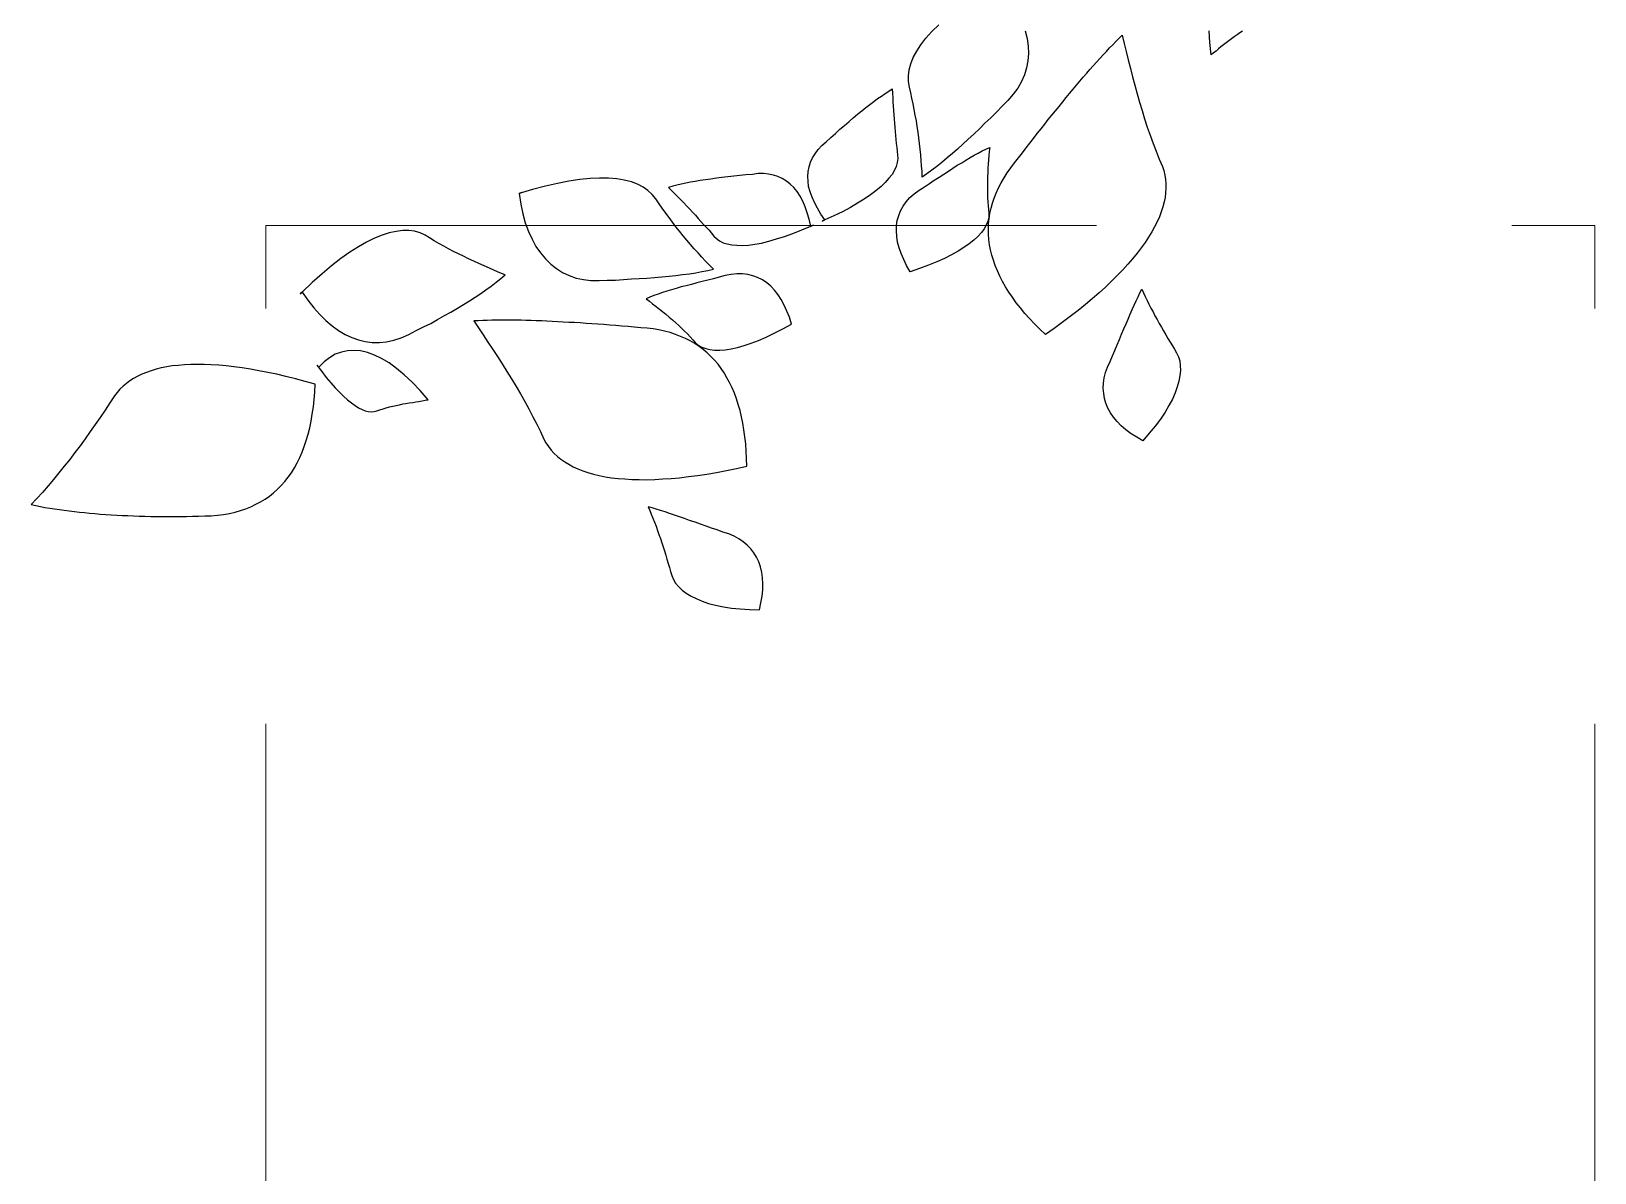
# Model space of a CAD drawing. Header units: metres. Extents: x -4.2 to 85, y -21.1 to 42.
# Drawn here: x 25.26 to 25.7307, y 21.0844 to 21.4282 of the extents above; entities that cross this region are included whole.
import ezdxf

# ---------------------------------------------------------------- set-up
doc = ezdxf.new("R2010")
doc.units = ezdxf.units.M
doc.header["$MEASUREMENT"] = 0
doc.linetypes.add('XREF ÁREAS COMUNS LILAC$0$HIDDEN', pattern=[0.375, 0.25, -0.125])
doc.layers.add('XREF ÁREAS COMUNS LILAC$0$PROJECAO', color=8, linetype='XREF ÁREAS COMUNS LILAC$0$HIDDEN')
doc.layers.add('XREF ÁREAS COMUNS LILAC$0$VEGET', color=8, linetype='Continuous')

# ---------------------------------------------------------------- blocks, each defined once
blk = doc.blocks.new('XREF ÁREAS COMUNS LILAC$0$ARV')
at = {"layer": 'XREF ÁREAS COMUNS LILAC$0$VEGET'}
for points in [[(-3.77426, 2.56804), (-3.77426, 2.56804), (-3.77328, 2.57028), (-3.77235, 2.57245), (-3.7715, 2.5746), (-3.7707, 2.57669), (-3.76997, 2.57871), (-3.7693, 2.58071), (-3.76865, 2.58265), (-3.76805, 2.58453), (-3.76753, 2.58638), (-3.7671, 2.58816), (-3.76666, 2.58988), (-3.76631, 2.59159), (-3.766, 2.59323), (-3.76578, 2.59484), (-3.76559, 2.59634), (-3.76544, 2.59783), (-3.76538, 2.5993), (-3.76532, 2.60071), (-3.76538, 2.60204), (-3.76543, 2.60332), (-3.76558, 2.60457), (-3.76576, 2.60576), (-3.76599, 2.60694), (-3.76625, 2.60805), (-3.7666, 2.60909), (-3.76699, 2.61012), (-3.7674, 2.61104), (-3.76793, 2.61197), (-3.76842, 2.61282), (-3.76901, 2.61363), (-3.76969, 2.61437), (-3.77036, 2.61511), (-3.77036, 2.61511), (-3.77188, 2.61645), (-3.77339, 2.61778), (-3.77492, 2.61916), (-3.77644, 2.62054), (-3.77792, 2.62193), (-3.7794, 2.62332), (-3.78085, 2.62478), (-3.78228, 2.62618), (-3.78372, 2.62764), (-3.78512, 2.62911), (-3.78647, 2.63059), (-3.78787, 2.63205), (-3.78917, 2.63355), (-3.79047, 2.63504), (-3.79172, 2.63655), (-3.79297, 2.63806), (-3.79297, 2.63806), (-3.79335, 2.63702), (-3.79369, 2.636), (-3.79407, 2.63496), (-3.79438, 2.63389), (-3.7947, 2.63282), (-3.79505, 2.63168), (-3.79536, 2.63056), (-3.79566, 2.62944), (-3.796, 2.62826), (-3.79629, 2.62709), (-3.79658, 2.62592), (-3.79688, 2.62476), (-3.79715, 2.62354), (-3.79743, 2.62232), (-3.79769, 2.62106), (-3.79796, 2.61979), (-3.79822, 2.61853), (-3.79849, 2.61727), (-3.79869, 2.61597), (-3.79894, 2.61466), (-3.79919, 2.61334), (-3.79938, 2.612), (-3.79962, 2.61064), (-3.79981, 2.60929), (-3.80004, 2.60793), (-3.80022, 2.60654), (-3.80041, 2.60519), (-3.80063, 2.60378), (-3.80079, 2.60234), (-3.80097, 2.60095), (-3.80113, 2.5995), (-3.80129, 2.59806), (-3.80129, 2.59806), (-3.80144, 2.59657), (-3.80154, 2.5951), (-3.80155, 2.59365), (-3.80152, 2.59226), (-3.80139, 2.5909), (-3.80122, 2.58955), (-3.80096, 2.58828), (-3.80066, 2.58702), (-3.80026, 2.58578), (-3.79983, 2.58461), (-3.79935, 2.58346), (-3.79878, 2.58237), (-3.79817, 2.58131), (-3.79746, 2.58026), (-3.79672, 2.57928), (-3.79588, 2.57833), (-3.795, 2.57739), (-3.79408, 2.57651), (-3.79306, 2.57566), (-3.79195, 2.57484), (-3.79085, 2.57406), (-3.78966, 2.57331), (-3.78838, 2.57264), (-3.78706, 2.57198), (-3.78568, 2.57133), (-3.78423, 2.57076), (-3.78273, 2.5702), (-3.78114, 2.56971), (-3.77951, 2.56924), (-3.77783, 2.56879), (-3.77607, 2.5684), (-3.77426, 2.56804)], [(-3.75275, 2.56862), (-3.75239, 2.5681), (-3.75239, 2.5681), (-3.75446, 2.567), (-3.75642, 2.56588), (-3.75821, 2.5647), (-3.75983, 2.56347), (-3.76128, 2.56218), (-3.76255, 2.56084), (-3.76366, 2.55944), (-3.76461, 2.55803), (-3.76537, 2.55653), (-3.76598, 2.55501), (-3.76641, 2.55344), (-3.76667, 2.55176), (-3.76671, 2.5501), (-3.76657, 2.54832), (-3.76628, 2.54655), (-3.76575, 2.54468), (-3.76575, 2.54468), (-3.76512, 2.54279), (-3.76451, 2.54099), (-3.7639, 2.5392), (-3.76325, 2.53747), (-3.76256, 2.53575), (-3.76194, 2.53411), (-3.76128, 2.53249), (-3.76058, 2.53093), (-3.75991, 2.52946), (-3.75924, 2.528), (-3.75858, 2.52658), (-3.75789, 2.52523), (-3.75721, 2.52392), (-3.75648, 2.52262), (-3.75578, 2.52142), (-3.75509, 2.52027), (-3.75509, 2.52027), (-3.75439, 2.52145), (-3.75368, 2.52259), (-3.75296, 2.52372), (-3.75226, 2.5249), (-3.75154, 2.52603), (-3.75082, 2.52712), (-3.7501, 2.52825), (-3.74937, 2.52933), (-3.74864, 2.53042), (-3.74792, 2.5315), (-3.74714, 2.5326), (-3.7464, 2.53364), (-3.74559, 2.53464), (-3.74479, 2.53564), (-3.74399, 2.53665), (-3.74317, 2.5376), (-3.74317, 2.5376), (-3.74249, 2.53867), (-3.74196, 2.53991), (-3.74155, 2.54121), (-3.74139, 2.54265), (-3.74136, 2.54421), (-3.74146, 2.54584), (-3.7418, 2.54761), (-3.74222, 2.54945), (-3.74288, 2.55144), (-3.74372, 2.55348), (-3.7447, 2.55568), (-3.74587, 2.55799), (-3.74726, 2.56034), (-3.74878, 2.56281), (-3.7505, 2.56543), (-3.75239, 2.5681), (-3.75275, 2.56862)], [(-3.76989, 2.56704), (-3.76989, 2.56704), (-3.77154, 2.56611), (-3.77306, 2.56527), (-3.77446, 2.56436), (-3.77577, 2.56352), (-3.77693, 2.56268), (-3.778, 2.56186), (-3.77896, 2.56107), (-3.77982, 2.56026), (-3.78053, 2.55949), (-3.78115, 2.55875), (-3.78166, 2.55798), (-3.78209, 2.55729), (-3.78236, 2.5566), (-3.78251, 2.55588), (-3.78259, 2.55524), (-3.78251, 2.55459), (-3.78251, 2.55459), (-3.78236, 2.55385), (-3.78224, 2.55306), (-3.78208, 2.55233), (-3.78201, 2.55152), (-3.78194, 2.55071), (-3.78188, 2.54996), (-3.78181, 2.54915), (-3.78173, 2.54834), (-3.78172, 2.54757), (-3.78171, 2.5468), (-3.78169, 2.54598), (-3.78168, 2.5452), (-3.78168, 2.54448), (-3.78167, 2.54371), (-3.78162, 2.54299), (-3.78162, 2.54227), (-3.78162, 2.54227), (-3.77917, 2.54384), (-3.77698, 2.54544), (-3.775, 2.54703), (-3.77327, 2.54861), (-3.77175, 2.55017), (-3.77049, 2.55177), (-3.76943, 2.55331), (-3.76857, 2.55485), (-3.76802, 2.5564), (-3.76767, 2.55789), (-3.76754, 2.55943), (-3.76764, 2.5609), (-3.76796, 2.56241), (-3.76857, 2.56385), (-3.76939, 2.56527), (-3.77041, 2.56669), (-3.76989, 2.56704)], [(-3.80753, 2.47036), (-3.80753, 2.47036), (-3.80753, 2.47036), (-3.80571, 2.47015), (-3.80397, 2.47002), (-3.80227, 2.46988), (-3.8006, 2.46983), (-3.79895, 2.46983), (-3.7974, 2.46986), (-3.79584, 2.46999), (-3.79436, 2.47009), (-3.79287, 2.47031), (-3.79149, 2.47054), (-3.79012, 2.47082), (-3.78878, 2.4712), (-3.7875, 2.47161), (-3.78628, 2.47206), (-3.78508, 2.47256), (-3.78395, 2.47313), (-3.78287, 2.4737), (-3.78181, 2.47436), (-3.78083, 2.4751), (-3.77985, 2.47584), (-3.77894, 2.47667), (-3.7781, 2.47753), (-3.77727, 2.47843), (-3.77651, 2.47942), (-3.77582, 2.48044), (-3.77514, 2.48152), (-3.77452, 2.48262), (-3.77393, 2.48382), (-3.7734, 2.48506), (-3.77293, 2.48633), (-3.77252, 2.48763), (-3.77214, 2.48903), (-3.77214, 2.48903), (-3.77182, 2.49047), (-3.77147, 2.49196), (-3.77115, 2.4934), (-3.77082, 2.49479), (-3.7705, 2.49622), (-3.77021, 2.49759), (-3.76988, 2.49898), (-3.76959, 2.50035), (-3.76931, 2.50173), (-3.76901, 2.50305), (-3.76871, 2.50438), (-3.76846, 2.50569), (-3.76821, 2.507), (-3.76796, 2.50832), (-3.7677, 2.50958), (-3.76743, 2.51084), (-3.76722, 2.51209), (-3.76699, 2.5133), (-3.76677, 2.51455), (-3.76654, 2.51575), (-3.76636, 2.51694), (-3.76616, 2.51808), (-3.76598, 2.51927), (-3.76579, 2.52041), (-3.76564, 2.52154), (-3.76549, 2.52267), (-3.76534, 2.52379), (-3.76518, 2.52487), (-3.76507, 2.52594), (-3.76496, 2.52701), (-3.76484, 2.52807), (-3.76477, 2.52908), (-3.76477, 2.52908), (-3.76654, 2.52822), (-3.76831, 2.52735), (-3.77013, 2.52648), (-3.772, 2.52559), (-3.77383, 2.52471), (-3.77571, 2.52387), (-3.77759, 2.52303), (-3.77948, 2.52219), (-3.78137, 2.52139), (-3.78327, 2.5206), (-3.78518, 2.51985), (-3.78705, 2.51917), (-3.78898, 2.51847), (-3.79087, 2.51784), (-3.79271, 2.51721), (-3.79458, 2.51669), (-3.79458, 2.51669), (-3.79551, 2.51632), (-3.79646, 2.51584), (-3.79735, 2.51533), (-3.79818, 2.51479), (-3.79902, 2.51409), (-3.79979, 2.51335), (-3.80055, 2.51257), (-3.80124, 2.5117), (-3.80195, 2.51073), (-3.80259, 2.50972), (-3.80323, 2.50866), (-3.80378, 2.50752), (-3.80432, 2.50628), (-3.80483, 2.505), (-3.80532, 2.50362), (-3.80575, 2.50221), (-3.80615, 2.5007), (-3.80649, 2.49915), (-3.80685, 2.4975), (-3.80711, 2.49582), (-3.80738, 2.49404), (-3.80759, 2.49222), (-3.80773, 2.49032), (-3.8079, 2.48836), (-3.80801, 2.48636), (-3.80803, 2.48424), (-3.80805, 2.48211), (-3.80804, 2.47989), (-3.80796, 2.47758), (-3.80787, 2.47523), (-3.80771, 2.47284), (-3.80753, 2.47036)], [(-3.73644, 2.51374), (-3.73662, 2.51436), (-3.73662, 2.51436), (-3.73909, 2.51434), (-3.74142, 2.51415), (-3.74362, 2.51389), (-3.74571, 2.5134), (-3.74762, 2.51286), (-3.74945, 2.51219), (-3.75113, 2.51136), (-3.75267, 2.5104), (-3.75408, 2.50934), (-3.7553, 2.50816), (-3.75638, 2.50687), (-3.75732, 2.50542), (-3.75813, 2.5039), (-3.75874, 2.50223), (-3.75919, 2.5005), (-3.75948, 2.4986), (-3.75948, 2.4986), (-3.75966, 2.49669), (-3.7599, 2.49476), (-3.76005, 2.49291), (-3.76018, 2.49101), (-3.76034, 2.48921), (-3.76051, 2.4874), (-3.76058, 2.48562), (-3.76066, 2.48389), (-3.76075, 2.48221), (-3.76081, 2.48059), (-3.76082, 2.47899), (-3.76084, 2.47738), (-3.76083, 2.47588), (-3.76077, 2.4744), (-3.76068, 2.47297), (-3.76055, 2.47161), (-3.76055, 2.47161), (-3.75954, 2.47242), (-3.75846, 2.47319), (-3.75739, 2.47395), (-3.7563, 2.47468), (-3.75522, 2.47545), (-3.75408, 2.47618), (-3.75293, 2.47687), (-3.7518, 2.4776), (-3.75064, 2.47829), (-3.74949, 2.47897), (-3.74833, 2.47961), (-3.74712, 2.48027), (-3.74595, 2.4809), (-3.74474, 2.48156), (-3.74356, 2.48215), (-3.74234, 2.48275), (-3.74234, 2.48275), (-3.74118, 2.48344), (-3.74014, 2.4843), (-3.73918, 2.4853), (-3.73833, 2.48652), (-3.73757, 2.48787), (-3.73693, 2.48945), (-3.73638, 2.49116), (-3.73593, 2.49304), (-3.73564, 2.49514), (-3.73544, 2.49737), (-3.73535, 2.49978), (-3.73535, 2.50236), (-3.73551, 2.50511), (-3.73575, 2.50799), (-3.73611, 2.51109), (-3.73662, 2.51436), (-3.73644, 2.51374)], [(-3.84134, 2.47215), (-3.84134, 2.47215), (-3.84134, 2.47215), (-3.83978, 2.47156), (-3.83829, 2.47105), (-3.83679, 2.47069), (-3.83538, 2.47047), (-3.834, 2.47034), (-3.83271, 2.47034), (-3.8314, 2.47046), (-3.83017, 2.4707), (-3.82904, 2.47107), (-3.82793, 2.47154), (-3.82691, 2.47214), (-3.82591, 2.47283), (-3.82501, 2.47366), (-3.82413, 2.47458), (-3.82339, 2.47561), (-3.82267, 2.47674), (-3.82267, 2.47674), (-3.82206, 2.47806), (-3.82138, 2.47933), (-3.82076, 2.48059), (-3.82012, 2.48181), (-3.81949, 2.48307), (-3.81884, 2.48424), (-3.81825, 2.48544), (-3.81764, 2.48659), (-3.81707, 2.48769), (-3.8165, 2.48878), (-3.81597, 2.48986), (-3.81549, 2.49087), (-3.815, 2.49189), (-3.81454, 2.49285), (-3.81407, 2.49376), (-3.8137, 2.49464), (-3.8137, 2.49464), (-3.81461, 2.49438), (-3.81558, 2.49416), (-3.81654, 2.49389), (-3.81751, 2.49366), (-3.81853, 2.49343), (-3.81952, 2.49325), (-3.82049, 2.49303), (-3.82152, 2.49284), (-3.82256, 2.49266), (-3.82354, 2.49248), (-3.82453, 2.49231), (-3.82556, 2.49212), (-3.82656, 2.49199), (-3.82754, 2.49182), (-3.82854, 2.49169), (-3.82948, 2.49153), (-3.82948, 2.49153), (-3.83048, 2.4914), (-3.83144, 2.49113), (-3.83237, 2.49077), (-3.83329, 2.4902), (-3.83423, 2.48947), (-3.83507, 2.48861), (-3.83592, 2.48759), (-3.83668, 2.48645), (-3.83747, 2.48519), (-3.8382, 2.48374), (-3.83884, 2.48217), (-3.83949, 2.48043), (-3.84005, 2.47857), (-3.84052, 2.47657), (-3.84095, 2.47443), (-3.84134, 2.47215)], [(-3.77591, 2.45528), (-3.77591, 2.45528), (-3.77591, 2.45528), (-3.77428, 2.45554), (-3.77273, 2.45592), (-3.77125, 2.45634), (-3.7699, 2.45688), (-3.76866, 2.45743), (-3.76751, 2.45812), (-3.76643, 2.45889), (-3.76552, 2.45971), (-3.76469, 2.46062), (-3.764, 2.46164), (-3.76342, 2.46269), (-3.76297, 2.46385), (-3.76263, 2.46503), (-3.76243, 2.46633), (-3.76239, 2.46768), (-3.76248, 2.4691), (-3.76248, 2.4691), (-3.76264, 2.47056), (-3.76282, 2.47196), (-3.76295, 2.47332), (-3.76307, 2.47468), (-3.76323, 2.47598), (-3.76339, 2.47728), (-3.76354, 2.47853), (-3.76367, 2.47973), (-3.76385, 2.48092), (-3.76402, 2.48207), (-3.76419, 2.48321), (-3.76434, 2.4843), (-3.76458, 2.48532), (-3.76476, 2.48636), (-3.76499, 2.48733), (-3.76526, 2.48829), (-3.76526, 2.48829), (-3.76594, 2.48758), (-3.76663, 2.48692), (-3.76736, 2.48619), (-3.7681, 2.48552), (-3.76879, 2.48486), (-3.76953, 2.48418), (-3.77027, 2.48351), (-3.77101, 2.48283), (-3.77181, 2.48219), (-3.77257, 2.48157), (-3.77332, 2.48094), (-3.77404, 2.48038), (-3.77481, 2.4798), (-3.77559, 2.47927), (-3.77633, 2.47875), (-3.77707, 2.47828), (-3.77707, 2.47828), (-3.77773, 2.47768), (-3.77834, 2.47689), (-3.77882, 2.47603), (-3.77918, 2.4751), (-3.77945, 2.47404), (-3.77963, 2.47285), (-3.77972, 2.47153), (-3.77969, 2.47015), (-3.77957, 2.46863), (-3.77938, 2.46703), (-3.77905, 2.46531), (-3.77865, 2.46351), (-3.77811, 2.46159), (-3.77749, 2.45959), (-3.77674, 2.45748), (-3.77591, 2.45528)], [(-3.75359, 2.44694), (-3.75377, 2.44756), (-3.75377, 2.44756), (-3.75211, 2.44772), (-3.75052, 2.44796), (-3.74906, 2.44827), (-3.74772, 2.44865), (-3.74645, 2.44911), (-3.74526, 2.44965), (-3.74425, 2.4503), (-3.7433, 2.45098), (-3.74249, 2.45178), (-3.74176, 2.45266), (-3.74115, 2.45361), (-3.74066, 2.45462), (-3.74029, 2.45571), (-3.74, 2.45688), (-3.73983, 2.45811), (-3.7398, 2.45947), (-3.7398, 2.45947), (-3.73971, 2.46099), (-3.73966, 2.46246), (-3.7396, 2.46387), (-3.73958, 2.46527), (-3.73956, 2.46667), (-3.73951, 2.46798), (-3.73953, 2.46932), (-3.73952, 2.47057), (-3.73951, 2.47181), (-3.73958, 2.47298), (-3.7396, 2.47416), (-3.73966, 2.47528), (-3.73975, 2.47634), (-3.73984, 2.4774), (-3.73997, 2.4784), (-3.7401, 2.4794), (-3.7401, 2.4794), (-3.74091, 2.47881), (-3.74176, 2.47816), (-3.74258, 2.47756), (-3.74339, 2.47697), (-3.74421, 2.47638), (-3.74503, 2.47579), (-3.74584, 2.47519), (-3.74667, 2.47465), (-3.74744, 2.47407), (-3.74827, 2.47353), (-3.74905, 2.473), (-3.74983, 2.47247), (-3.75061, 2.47194), (-3.75139, 2.4714), (-3.75214, 2.47094), (-3.75289, 2.47047), (-3.75289, 2.47047), (-3.75357, 2.46996), (-3.7542, 2.46927), (-3.75476, 2.46849), (-3.75518, 2.4676), (-3.75556, 2.46656), (-3.7558, 2.4654), (-3.75601, 2.4641), (-3.75613, 2.46272), (-3.75611, 2.46118), (-3.75608, 2.45958), (-3.75589, 2.45783), (-3.75563, 2.45599), (-3.75534, 2.45405), (-3.75492, 2.452), (-3.75436, 2.44983), (-3.75377, 2.44756), (-3.75359, 2.44694)], [(-3.75297, 2.44474), (-3.7528, 2.44411), (-3.7528, 2.44411), (-3.7513, 2.44485), (-3.74982, 2.44547), (-3.74841, 2.44597), (-3.74707, 2.44635), (-3.74575, 2.44662), (-3.74445, 2.44678), (-3.74325, 2.44676), (-3.74209, 2.44667), (-3.74098, 2.44641), (-3.73989, 2.44605), (-3.73888, 2.44556), (-3.73793, 2.44495), (-3.73705, 2.44421), (-3.73619, 2.44337), (-3.7354, 2.4424), (-3.73467, 2.44126), (-3.73467, 2.44126), (-3.7338, 2.44001), (-3.73299, 2.43879), (-3.73219, 2.43762), (-3.73144, 2.43643), (-3.73069, 2.43525), (-3.72997, 2.43416), (-3.72929, 2.43301), (-3.72863, 2.43195), (-3.72797, 2.4309), (-3.72742, 2.42986), (-3.72682, 2.42884), (-3.72628, 2.42785), (-3.72581, 2.4269), (-3.72533, 2.42595), (-3.72492, 2.42503), (-3.7245, 2.42412), (-3.7245, 2.42412), (-3.72551, 2.42419), (-3.72657, 2.42431), (-3.72758, 2.42439), (-3.72858, 2.42446), (-3.72959, 2.42454), (-3.73059, 2.42462), (-3.7316, 2.4247), (-3.73259, 2.42473), (-3.73355, 2.42482), (-3.73454, 2.42485), (-3.73548, 2.4249), (-3.73642, 2.42494), (-3.73737, 2.42499), (-3.73831, 2.42503), (-3.73919, 2.42504), (-3.74007, 2.42505), (-3.74007, 2.42505), (-3.74092, 2.42512), (-3.74182, 2.42538), (-3.7427, 2.42576), (-3.74353, 2.4263), (-3.7444, 2.42699), (-3.74521, 2.42784), (-3.74606, 2.42884), (-3.74689, 2.42995), (-3.74768, 2.43128), (-3.74848, 2.43266), (-3.74924, 2.43426), (-3.74998, 2.43596), (-3.75075, 2.43776), (-3.75146, 2.43973), (-3.75211, 2.44188), (-3.7528, 2.44411), (-3.75297, 2.44474)], [(-3.76764, 2.42596), (-3.76764, 2.42596), (-3.76764, 2.42596), (-3.76611, 2.4266), (-3.76459, 2.42708), (-3.76311, 2.4275), (-3.76168, 2.42775), (-3.76033, 2.42792), (-3.75899, 2.42794), (-3.75767, 2.42784), (-3.75647, 2.42761), (-3.75529, 2.42727), (-3.75416, 2.42677), (-3.75312, 2.42618), (-3.75213, 2.42542), (-3.75122, 2.42459), (-3.75037, 2.42359), (-3.74964, 2.42246), (-3.74897, 2.4212), (-3.74897, 2.4212), (-3.74834, 2.41987), (-3.74777, 2.41859), (-3.74716, 2.41736), (-3.74656, 2.41613), (-3.74602, 2.41494), (-3.74547, 2.41375), (-3.74494, 2.41261), (-3.74443, 2.41151), (-3.74396, 2.4104), (-3.74351, 2.40934), (-3.74305, 2.40828), (-3.74261, 2.40727), (-3.74228, 2.40627), (-3.7419, 2.40529), (-3.74158, 2.40435), (-3.74131, 2.40339), (-3.74131, 2.40339), (-3.74226, 2.40364), (-3.7432, 2.40384), (-3.74419, 2.40408), (-3.74518, 2.40427), (-3.74611, 2.40447), (-3.7471, 2.40466), (-3.74808, 2.40484), (-3.74907, 2.40503), (-3.75008, 2.40516), (-3.75105, 2.4053), (-3.75202, 2.40544), (-3.75293, 2.40554), (-3.75389, 2.40564), (-3.75483, 2.40568), (-3.75573, 2.40574), (-3.75661, 2.40575), (-3.75661, 2.40575), (-3.75749, 2.40591), (-3.75841, 2.40627), (-3.75927, 2.40675), (-3.76007, 2.40736), (-3.76085, 2.40812), (-3.76163, 2.40904), (-3.7624, 2.41012), (-3.7631, 2.41131), (-3.76379, 2.41267), (-3.76446, 2.41414), (-3.76508, 2.41577), (-3.76567, 2.41752), (-3.76621, 2.41943), (-3.76673, 2.42146), (-3.7672, 2.42366), (-3.76764, 2.42596)], [(-3.71534, 2.39127), (-3.71721, 2.39111), (-3.71902, 2.39111), (-3.72078, 2.39129), (-3.72243, 2.39165), (-3.72403, 2.39218), (-3.72558, 2.39293), (-3.72707, 2.39381), (-3.72847, 2.39491), (-3.72975, 2.39615), (-3.73099, 2.39761), (-3.73099, 2.39761), (-3.73215, 2.39915), (-3.73335, 2.40067), (-3.73445, 2.40217), (-3.73556, 2.40372), (-3.73664, 2.40517), (-3.73772, 2.40663), (-3.73871, 2.40811), (-3.73968, 2.40954), (-3.74064, 2.41092), (-3.74154, 2.41227), (-3.74239, 2.41364), (-3.74324, 2.415), (-3.74402, 2.41628), (-3.74474, 2.41758), (-3.74541, 2.41884), (-3.74601, 2.42006), (-3.74601, 2.42006), (-3.74473, 2.41991), (-3.74341, 2.41982), (-3.74209, 2.41972), (-3.74078, 2.41968), (-3.73946, 2.41958), (-3.73811, 2.41955), (-3.73677, 2.41957), (-3.73542, 2.41954), (-3.73408, 2.41955), (-3.73274, 2.41957), (-3.73141, 2.41963), (-3.73003, 2.41971), (-3.72871, 2.41977), (-3.72733, 2.41985), (-3.72602, 2.41996), (-3.72466, 2.42009), (-3.72466, 2.42009), (-3.72332, 2.4201), (-3.72197, 2.41992), (-3.72063, 2.41957), (-3.71927, 2.41897), (-3.71792, 2.41821), (-3.71655, 2.4172), (-3.71519, 2.41604), (-3.71382, 2.41466), (-3.71248, 2.41303), (-3.71114, 2.41123)], [(-3.78671, 2.39658), (-3.78671, 2.39658), (-3.78671, 2.39658), (-3.78527, 2.39771), (-3.78386, 2.39873), (-3.78248, 2.39974), (-3.78109, 2.40065), (-3.77968, 2.40152), (-3.77835, 2.40231), (-3.77694, 2.40301), (-3.77563, 2.40369), (-3.77425, 2.40429), (-3.77295, 2.40481), (-3.77164, 2.40529), (-3.77029, 2.40566), (-3.76899, 2.40598), (-3.76771, 2.40624), (-3.76643, 2.40644), (-3.76516, 2.40654), (-3.76395, 2.40663), (-3.7627, 2.40662), (-3.76148, 2.4065), (-3.76025, 2.40638), (-3.75905, 2.40615), (-3.75788, 2.40585), (-3.7567, 2.40552), (-3.75554, 2.40507), (-3.75441, 2.40456), (-3.75327, 2.404), (-3.75217, 2.40338), (-3.75104, 2.40267), (-3.74994, 2.40189), (-3.74887, 2.40105), (-3.74784, 2.40015), (-3.74679, 2.39916), (-3.74679, 2.39916), (-3.74577, 2.3981), (-3.74468, 2.39701), (-3.74366, 2.39595), (-3.74265, 2.39494), (-3.74163, 2.39389), (-3.74067, 2.39287), (-3.73966, 2.39186), (-3.7387, 2.39084), (-3.73774, 2.38981), (-3.73679, 2.38884), (-3.73584, 2.38787), (-3.73494, 2.38688), (-3.73405, 2.38589), (-3.73315, 2.3849), (-3.73226, 2.38396), (-3.73137, 2.38302), (-3.73054, 2.38207), (-3.72971, 2.38116), (-3.72887, 2.38021), (-3.72805, 2.37931), (-3.72727, 2.37839), (-3.72651, 2.37752), (-3.72573, 2.3766), (-3.72497, 2.37573), (-3.72426, 2.37484), (-3.72354, 2.37396), (-3.72283, 2.37307), (-3.72213, 2.37224), (-3.72147, 2.37139), (-3.72082, 2.37054), (-3.72016, 2.36969), (-3.71957, 2.36887), (-3.71957, 2.36887), (-3.72154, 2.36868), (-3.7235, 2.36849), (-3.72551, 2.36828), (-3.72757, 2.36806), (-3.72958, 2.36786), (-3.73162, 2.36759), (-3.73367, 2.36732), (-3.73572, 2.36706), (-3.73775, 2.36674), (-3.73978, 2.36643), (-3.7418, 2.36607), (-3.74375, 2.36567), (-3.74576, 2.36526), (-3.7477, 2.36481), (-3.7496, 2.36438), (-3.75147, 2.36386), (-3.75147, 2.36386), (-3.75245, 2.36368), (-3.75351, 2.36359), (-3.75454, 2.36356), (-3.75553, 2.36359), (-3.75661, 2.36375), (-3.75765, 2.36397), (-3.75871, 2.36424), (-3.75975, 2.36462), (-3.76086, 2.36508), (-3.76194, 2.36561), (-3.76303, 2.36618), (-3.76411, 2.36686), (-3.7652, 2.36764), (-3.76632, 2.36846), (-3.76745, 2.36938), (-3.76856, 2.37036), (-3.76969, 2.37144), (-3.77079, 2.37258), (-3.77196, 2.3738), (-3.77305, 2.37509), (-3.77421, 2.37647), (-3.77534, 2.37791), (-3.77645, 2.37946), (-3.77762, 2.38105), (-3.77876, 2.38269), (-3.77989, 2.38449), (-3.78102, 2.38629), (-3.78217, 2.38819), (-3.78331, 2.3902), (-3.78446, 2.39225), (-3.78557, 2.39437), (-3.78671, 2.39658)], [(-3.81461, 2.37739), (-3.81461, 2.37739), (-3.81461, 2.37739), (-3.81358, 2.37871), (-3.81258, 2.37992), (-3.81149, 2.38101), (-3.81041, 2.38193), (-3.8093, 2.38276), (-3.80819, 2.38344), (-3.80702, 2.38403), (-3.80585, 2.38446), (-3.80468, 2.38474), (-3.80349, 2.38492), (-3.80231, 2.38494), (-3.8011, 2.38487), (-3.7999, 2.38464), (-3.79867, 2.38432), (-3.79749, 2.38382), (-3.79629, 2.38323), (-3.79629, 2.38323), (-3.79508, 2.38243), (-3.79384, 2.38169), (-3.79265, 2.38095), (-3.79147, 2.38024), (-3.79027, 2.37949), (-3.78911, 2.37884), (-3.78797, 2.37813), (-3.78685, 2.37746), (-3.7858, 2.37683), (-3.78474, 2.37619), (-3.78373, 2.37555), (-3.78278, 2.37494), (-3.78183, 2.37432), (-3.78094, 2.37375), (-3.78007, 2.37322), (-3.77929, 2.37266), (-3.77929, 2.37266), (-3.7802, 2.3724), (-3.78115, 2.37209), (-3.78211, 2.37182), (-3.78305, 2.3715), (-3.78404, 2.37117), (-3.78497, 2.3708), (-3.78592, 2.37048), (-3.7869, 2.3701), (-3.78788, 2.36972), (-3.78881, 2.36936), (-3.78974, 2.36899), (-3.79072, 2.36861), (-3.79164, 2.3682), (-3.79257, 2.36783), (-3.79349, 2.36742), (-3.79437, 2.36706), (-3.79437, 2.36706), (-3.79529, 2.36665), (-3.79624, 2.36638), (-3.79723, 2.3662), (-3.79832, 2.36621), (-3.79949, 2.36634), (-3.80066, 2.36663), (-3.80192, 2.36705), (-3.80317, 2.36763), (-3.80449, 2.36829), (-3.80587, 2.36915), (-3.80724, 2.37016), (-3.8087, 2.3713), (-3.81015, 2.37259), (-3.8116, 2.37405), (-3.81308, 2.37565), (-3.81461, 2.37739)], [(-3.72255, 2.34072), (-3.72291, 2.34145), (-3.72325, 2.34213), (-3.72361, 2.34285), (-3.72397, 2.34358), (-3.72437, 2.34424), (-3.72476, 2.34491), (-3.72517, 2.34562), (-3.72556, 2.34629), (-3.72594, 2.3469), (-3.72634, 2.34757), (-3.72667, 2.3482), (-3.72705, 2.34881), (-3.72705, 2.34881), (-3.72414, 2.34876), (-3.72144, 2.34854)]]:
    blk.add_lwpolyline(points, dxfattribs=at)

msp = doc.modelspace()

# ---------------------------------------------------------------- linework, layer by layer
at = {"layer": 'XREF ÁREAS COMUNS LILAC$0$PROJECAO', "linetype": 'XREF ÁREAS COMUNS LILAC$0$HIDDEN', "lineweight": 13}
for p, q in [((25.33071, 19.46963), (25.33071, 21.36963)), ((25.33071, 21.36963), (25.73071, 21.36963)), ((25.73071, 19.46963), (25.73071, 21.36963))]:
    msp.add_line(p, q, dxfattribs=at)

# ---------------------------------------------------------------- block references
at = {"layer": 'XREF ÁREAS COMUNS LILAC$0$VEGET', "lineweight": 0, "xscale": 1.281466925158887, "yscale": 1.281466925154745, "zscale": 1.281466925154567, "rotation": 98.03659132529143}
msp.add_blockref('XREF ÁREAS COMUNS LILAC$0$ARV', (27.9279, 26.57106), dxfattribs=at)

doc.saveas('drawing.dxf')
